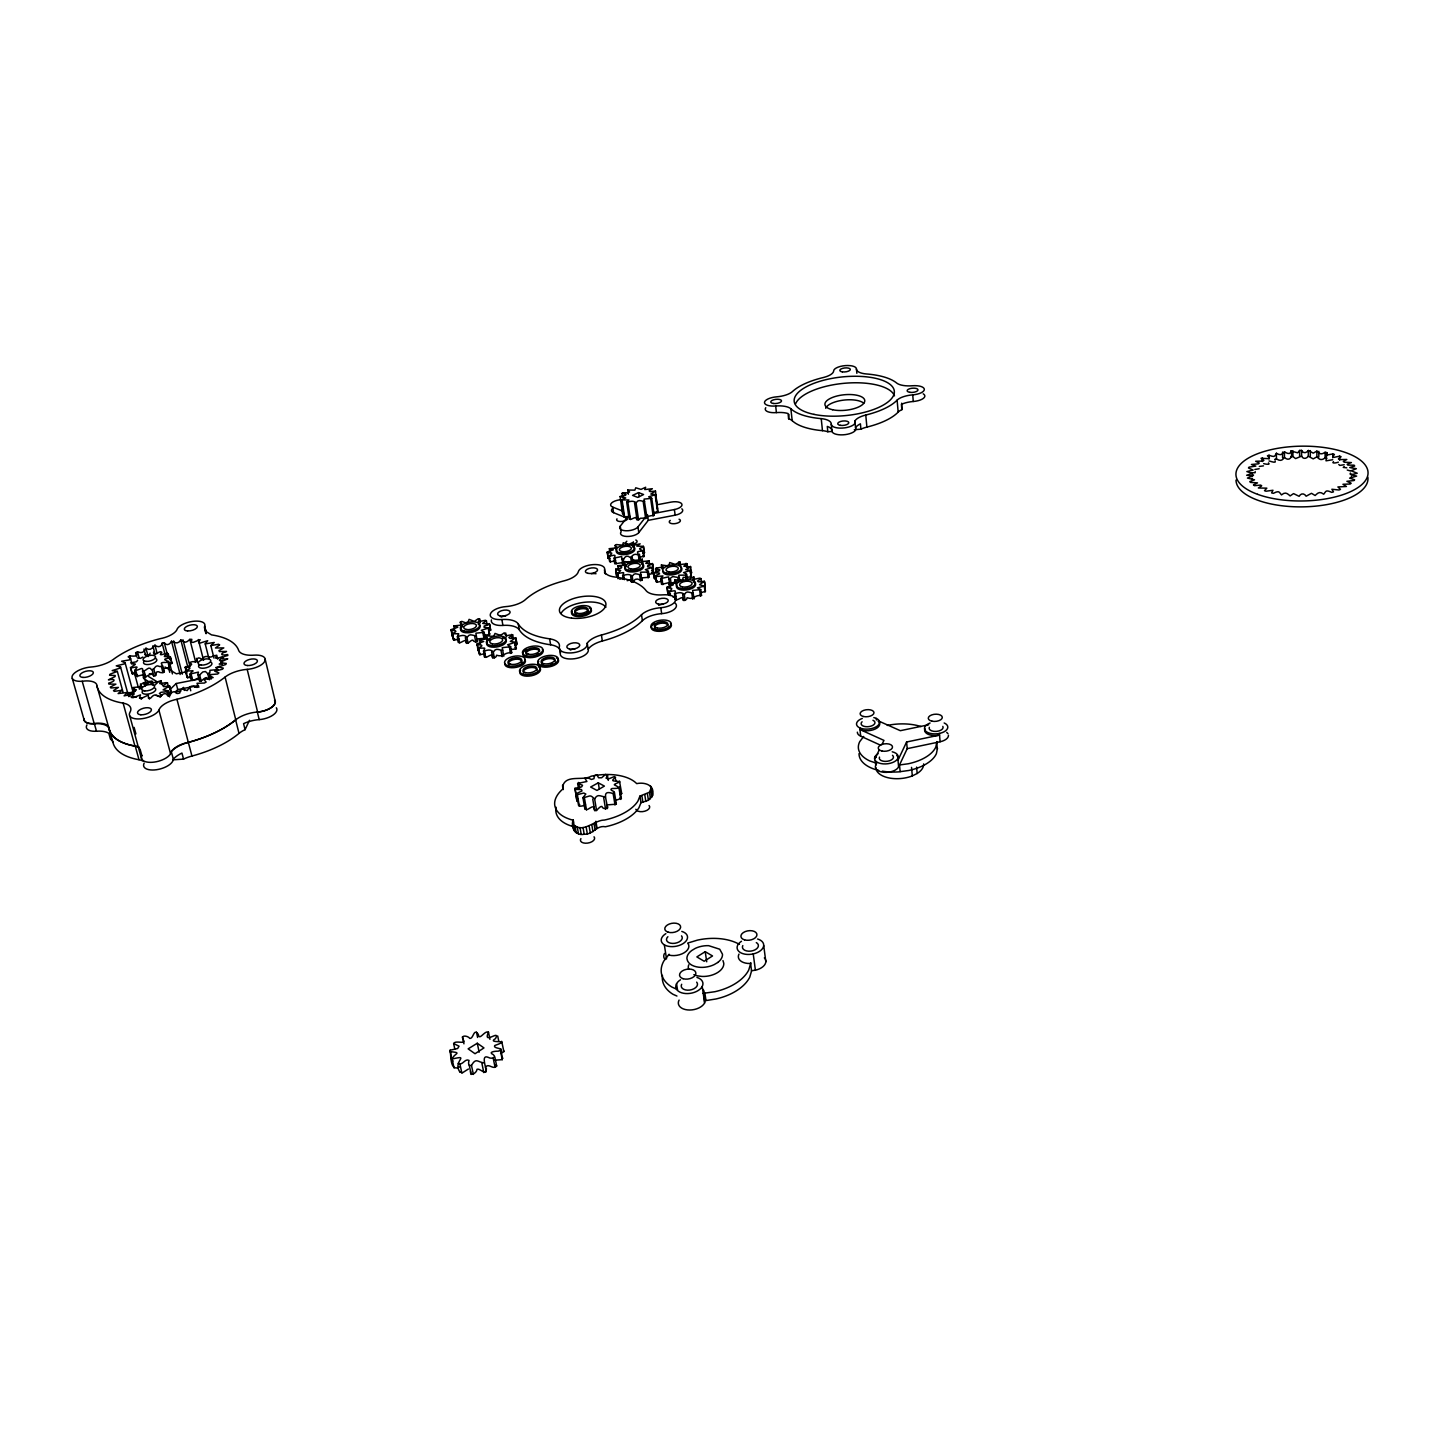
<?xml version="1.0" encoding="UTF-8"?>
<svg xmlns="http://www.w3.org/2000/svg" width="1440" height="1440" viewBox="0 0 1440 1440"><rect width="100%" height="100%" fill="white"/><g stroke="black" fill="none" stroke-linecap="round" stroke-linejoin="round"><path stroke-width="1.5" d="M186.732 673.452L185.148 667.386C199.98 662.85 183.15 663.714 193.05 661.554C198.252 663.948 195.57 654.426 201.6 659.286C206.982 653.202 208.404 659.43 213.39 655.902C221.346 653.58 208.962 661.662 222.318 656.676M1274.67 459.396L1276.434 458.964C1281.204 461.844 1282.446 459.828 1284.462 457.47C1289.268 462.006 1293.228 456.966 1290.96 450.972L1297.674 452.844L1299.618 450.45L1301.616 450.396C1303.11 453.69 1306.44 453.096 1308.348 450.486L1313.244 453.15L1316.916 451.098C1318.968 453.276 1320.858 455.4 1325.124 452.268L1326.942 452.61L1326.006 460.818L1332.72 459.738M1326.888 458.37L1325.07 458.01C1320.768 461.196 1319.058 458.928 1316.88 456.84L1313.208 458.892L1308.312 456.21C1306.422 458.838 1303.074 459.414 1301.598 456.12L1295.568 458.604L1292.922 456.516L1292.922 450.81M660.708 578.556L661.554 584.388L669.15 582.606L669.762 585.162L668.592 576.882L660.708 578.556L662.94 575.964L655.902 576.522L655.758 575.496L659.574 573.858L659.124 572.922L653.598 572.85L659.232 570.924L659.79 569.88L655.614 568.674L656.37 567.972L663.39 567.09L661.41 564.966L666.738 565.722L669.132 565.002L669.69 562.536L675.216 564.372L680.022 562.032L679.284 564.66L687.078 563.724L687.6 567.576M1299.6 456.174L1299.618 450.45M1301.598 456.12L1301.616 450.396M1308.312 456.21L1308.348 450.486M1310.31 456.318L1310.328 450.576M1316.88 456.84L1316.916 451.098M1318.806 457.056L1318.842 451.314M1325.07 458.01L1325.124 452.268M1332.738 457.812L1332.774 453.978L1326.222 455.13L1326.942 452.61M1339.614 460.026L1339.65 456.174L1334.07 457.326L1332.612 456.822L1334.43 454.446L1332.774 453.978M208.908 658.494L205.218 643.86L207.684 640.71L200.304 642.996L198.612 642.654L200.142 639.666L193.176 642.384L191.268 642.222L191.826 639.342L189.828 639.378C185.256 644.112 184.086 641.808 180.828 639.954C177.75 644.886 174.744 642.402 171.504 641.232C170.046 644.49 166.536 646.164 164.268 642.708L162.108 643.212C161.478 647.208 157.716 647.568 154.962 645.174C152.352 647.496 150.876 651.384 145.962 648.234C144.198 651.132 143.046 654.066 137.502 651.816L135.648 652.716L136.764 656.892M149.922 681.12C154.314 683.55 154.98 682.596 161.01 680.67C156.888 686.808 163.692 681.804 167.436 682.776L168.498 686.862M670.482 594.054L667.872 593.784L667.08 587.178L673.29 584.874L669.024 583.65L669.798 582.912L675.234 583.038L676.926 581.922L674.874 579.834L682.434 580.05L683.262 577.35L685.458 577.422L687.042 579.654M667.872 593.784L667.08 587.178M655.794 578.844L654.444 578.646L653.652 572.13M489.942 1039.338L488.484 1032.192C484.578 1030.032 479.214 1041.624 478.278 1034.28C473.544 1027.692 473.652 1038.834 469.8 1038.456C468.27 1035.774 460.35 1034.46 463.014 1039.482C467.478 1045.206 455.238 1039.716 453.636 1043.568L454.788 1048.95M832.23 431.406L827.82 431.748A17.46 6.984 -6.1 0 0 822.474 430.668A57.15 22.302 -5.8 0 1 792.18 420.642A17.154 6.768 -6.5 0 0 788.634 418.806L789.012 414.468M618.336 575.874L616.554 575.64L615.744 569.16L621.216 568.062L621.81 566.856L617.796 565.74L624.042 565.074L625.554 564.174L623.7 562.518L624.978 561.528L628.902 562.806L631.296 562.104L631.926 559.656L637.344 561.474L642.186 559.152L641.214 561.708L649.098 560.826L649.656 564.66M624.312 514.332L623.016 513.342M616.554 575.64L615.744 569.16M513.396 638.82L512.676 634.86C505.746 634.932 506.646 637.632 504.234 632.826C500.184 636.462 498.798 634.626 495.036 633.42C493.722 638.496 490.104 635.148 486.18 636.048C489.78 640.98 482.634 637.992 479.628 640.116L480.384 644.076M652.662 512.766L658.062 511.65L655.632 494.64L650.844 494.064L655.488 491.04L650.124 491.652L649.134 490.806L652.356 488.718L644.724 489.564L645.66 487.26L640.98 489.384L635.742 487.782L634.86 490.14L627.75 490.032L629.586 491.922L627.966 492.822L622.836 492.768L622.08 493.398L626.058 494.442L625.482 495.396L620.1 496.512L625.734 497.952L621.486 499.932L624.042 516.942L629.946 516.294M609.858 558.576L608.112 558.36L607.302 551.97L613.368 549.792L609.354 548.658L615.492 547.992L616.986 547.11L615.186 545.508L616.446 544.554L622.548 545.184L623.286 542.718L628.596 544.482L633.384 542.214L632.358 544.608L634.32 545.094L640.17 543.834L636.822 546.12L643.338 546.318L644.508 552.654L642.942 553.392M608.112 558.36L607.302 551.97M577.926 801.18L576.9 800.946L575.01 788.31L581.688 786.852L582.534 785.25L577.638 783.432L586.926 781.488L584.874 778.284L587.574 777.726L591.408 779.454L593.964 778.68L594.414 775.692L596.844 774.738L598.608 777.798L601.65 777.78L605.592 774.414L607.482 775.224L606.078 778.23L608.67 778.86L614.43 776.556L616.266 781.038M576.9 800.946L575.01 788.31M480.33 622.782L479.592 618.876L478.134 618.768L474.336 621.378L469.098 619.362L468.09 622.026L465.552 622.782L461.736 621.36L460.296 622.422L461.97 624.132L460.26 625.212L453.798 625.914L454.554 629.82M123.12 692.46L117.324 671.382L112.194 670.59L119.754 668.196L120.636 667.152L116.244 665.856L123.984 664.002L125.118 662.868L121.608 661.23L129.312 659.934L130.734 658.836L128.142 656.82L129.78 655.83C132.498 656.226 139.788 656.892 135.648 652.716M204.516 627.138L204.93 625.122A14.4 6.03 -13.4 0 0 192.726 621.378A14.4 6.03 -13.4 0 0 177.264 628.848A17.298 7.2 -13.6 0 1 160.29 638.658A73.08 31.428 -13.9 0 0 113.148 659.538A21.546 8.982 -14.4 0 1 90.954 667.026A15.012 6.318 -14.7 0 0 72.648 675.162A15.012 6.318 -14.7 0 0 82.206 681.264A18.216 7.74 -14.9 0 1 97.002 686.232A73.08 31.428 -13.9 0 0 123.12 703.116A22.626 9.882 -14.9 0 1 129.978 712.278A15.48 6.822 -14.6 0 0 140.238 718.884A15.48 6.822 -14.6 0 0 158.922 710.19A18.468 8.208 -14.2 0 1 176.94 699.282A73.08 31.428 -13.9 0 0 225.09 677.052A21.96 9.738 -13.4 0 1 247.194 669.366A14.85 6.498 -13.1 0 0 264.798 661.23A14.85 6.498 -13.1 0 0 254.16 655.164A21.096 9.144 -12.9 0 1 238.662 650.412A73.08 31.428 -13.9 0 0 211.554 634.896L206.208 631.62L204.516 627.138L206.154 633.672M686.232 579.114L689.094 579.222L693.756 576.846L692.874 579.492L699.876 578.16L700.92 578.592L697.554 581.04L698.562 581.868L704.376 581.274L699.57 584.676L704.304 586.17L697.428 587.826L700.74 589.608L701.532 595.494C693.036 594.936 695.088 600.246 687.096 597.726C687.33 599.94 682.866 601.974 682.686 598.95C682.866 595.008 677.214 601.578 675.18 599.49M675.162 599.688C672.804 591.336 679.842 589.392 669.42 591.696C671.616 588.726 674.406 587.898 667.044 587.916M453.636 1043.568L459.054 1046.196L457.65 1048.518L450.126 1050.21L451.836 1060.614L452.988 1060.956M459.378 1067.022C449.928 1072.044 451.134 1055.844 450.126 1050.21M594.162 807.03C591.39 805.194 585.576 813.078 585.396 807.984M623.106 579.402C621.756 571.914 627.696 571.824 617.832 573.516C619.65 570.096 624.222 570.402 615.672 569.88M584.928 809.352L582.948 797.688L585.828 794.034L583.758 793.044L577.35 794.646L577.278 793.188L581.976 790.938L581.508 789.57L574.902 789.336M655.632 494.64L648.684 496.818L651.744 498.348L654.174 515.394C646.398 515.7 647.046 518.454 640.314 518.256C639.162 521.064 635.13 519.462 636.534 517.626C634.734 516.618 628.434 521.892 629.946 517.932M478.908 650.844L477.072 643.932L483.732 641.484L479.628 640.116M643.662 546.948C636.912 549.036 639.864 548.964 643.032 550.89C636.516 551.88 636.966 550.908 638.37 554.76C632.538 553.14 633.402 556.11 629.964 557.424C625.932 553.356 621.306 560.07 624.312 564.516C621.72 560.412 616.068 565.56 615.564 562.428M629.226 519.264L626.688 502.236L628.902 499.968L621.486 499.932M478.044 650.682L477.072 643.932M614.808 563.85C612.198 555.858 619.668 553.86 609.318 556.182C611.568 553.392 614.304 552.636 607.23 552.654M937.494 748.242L936.378 753.696A39.348 20.592 -5.1 0 1 908.802 770.472L898.506 771.894A39.348 20.592 -5.1 0 1 882.306 771.156M936.936 741.618L935.82 747.036A39.402 20.52 -5.1 0 1 908.208 763.776L899.514 764.964L900.144 771.66M1290.96 450.972C1290.798 455.094 1286.676 453.384 1284.462 451.764C1282.464 453.96 1280.88 456.192 1276.416 453.258C1274.58 456.3 1275.246 457.56 1269.018 455.256L1267.416 455.778L1269.432 457.974L1268.01 458.622L1261.026 458.316L1263.888 460.35L1262.736 461.088L1255.662 461.25L1259.28 463.05L1258.416 463.86L1251.432 464.49L1255.824 466.11L1249.038 467.136L1248.462 467.964L1253.142 470.07L1246.86 471.582L1252.332 473.346L1246.644 475.254L1252.584 475.902L1247.454 478.062L1254.528 479.826L1249.758 481.608L1250.478 482.4L1257.498 482.868L1253.43 484.956L1254.456 485.676L1260.63 485.082L1261.71 485.766L1258.362 487.998L1266.822 488.16L1264.482 490.68L1266.03 491.22L1272.96 490.266L1271.61 492.894L1273.356 493.326C1279.386 490.266 1279.044 491.994 1281.474 494.91C1285.614 491.274 1287.684 493.884 1290.132 495.918L1293.552 493.596L1299.132 496.314C1300.86 493.092 1304.262 493.11 1306.134 496.206L1311.48 493.308L1315.116 495.504C1317.546 493.416 1319.346 490.734 1323.738 494.208C1326.114 491.238 1325.484 489.51 1331.766 492.354L1333.494 491.868L1331.892 489.258L1338.966 489.996L1340.496 489.384L1337.904 486.954L1346.436 486.486L1342.944 484.272L1350.216 484.02L1351.188 483.246L1346.886 481.302L1353.96 480.564L1354.626 479.754L1349.622 478.134L1356.642 476.1L1351.08 474.84L1357.218 473.238L1351.116 470.79L1356.354 468.702L1349.73 467.55L1354.716 465.948L1354.068 465.156L1347.786 465.12L1347.156 464.292L1351.404 462.564L1344.258 462.204L1343.304 461.43L1346.814 459.468L1339.632 459.594L1338.408 458.892L1341.108 456.732L1339.65 456.174M453.024 636.444L452.754 635.364M452.178 636.282L451.206 629.622L457.794 627.228L453.798 625.914M468.396 1069.02L462.42 1072.818L460.242 1071.99M460.152 1072.386C451.818 1061.046 471.078 1054.674 452.124 1059.012C454.158 1053.144 463.104 1052.874 449.892 1051.632M214.002 658.152L210.852 645.588L214.254 642.456L205.218 643.86M512.676 634.86L508.878 637.488L510.048 638.46L515.718 637.776L510.318 641.43L515.358 642.24L507.618 644.796L510.57 646.56L511.74 652.734C503.28 652.266 504.396 657.522 496.566 655.236C496.728 658.656 490.014 658.458 492.75 655.398C490.59 653.256 484.92 660.132 484.902 656.028M484.416 657.09C481.338 646.272 490.284 648.252 478.062 648.18C483.768 645.606 482.976 644.652 476.91 644.724M465.984 641.646C466.776 646.578 470.628 639.468 472.86 640.116C473.526 642.294 478.602 642.672 477.684 639.828M750.888 962.73L748.764 969.948A45.252 26.982 -9 0 1 714.888 991.71L702.99 993.384M470.538 1071.216C469.692 1077.336 476.982 1072.836 476.982 1069.308C479.988 1067.724 486.486 1077.012 486.396 1068.534M466.29 640.656C464.022 639.306 458.748 645.3 458.802 641.484M458.316 642.528C454.806 631.908 464.706 633.942 452.088 633.762C457.686 631.278 456.93 630.414 451.026 630.396M679.086 1000.08A13.644 8.298 -9.5 0 0 687.42 1009.908A13.644 8.298 -9.5 0 0 704.646 1002.906L704.034 991.26A13.662 8.28 -9.5 0 0 702.9 989.316M150.786 681.624C148.32 681.912 146.808 686.808 143.37 683.532C141.552 681.714 137.07 691.254 140.382 688.716M593.91 808.344C595.188 814.698 599.166 805.824 601.866 806.436C602.856 810.162 610.578 808.758 606.69 805.284M573.282 820.098C570.15 827.388 575.838 836.28 584.19 834.228C592.884 834.894 596.592 824.976 605.412 826.758A43.38 22.86 -10 0 0 638.964 807.714L640.98 802.71L648.414 800.298L652.554 795.546C655.254 784.62 644.166 781.992 636.696 783.63A43.452 22.788 -9.9 0 0 591.192 776.196C582.822 781.362 565.29 773.82 562.572 786.816L563.31 788.616A43.452 22.788 -9.9 0 0 571.896 819.864L573.282 820.098L573.858 823.428M572.616 823.374C581.814 834.948 594.144 819.954 604.314 820.08A43.452 22.788 -9.9 0 0 637.92 801.09L639.936 796.086L649.458 792.216L651.402 787.32M607.41 808.596C607.014 799.38 600.984 789.642 612.612 793.404C618.48 791.55 607.572 790.506 612.036 788.508C614.25 788.382 616.734 788.67 618.948 787.788C615.528 783.99 610.092 785.934 619.848 781.938C615.492 780.102 608.85 782.622 615.636 777.186M694.17 598.806L692.604 590.382L700.74 589.608M485.964 1071.918C486.99 1068.876 480.06 1053.738 488.448 1057.428C490.95 1059.246 497.16 1057.698 493.272 1054.638C487.422 1051.974 495.468 1051.02 498.276 1051.2C506.466 1047.708 492.444 1049.112 494.766 1045.494C514.26 1038.69 485.694 1044.324 495.486 1038.636C500.85 1028.808 482.382 1045.638 488.484 1032.192M680.004 581.544L678.744 575.208L685.674 575.1L686.448 574.038L683.586 572.616L690.696 570.348L685.674 569.646L690.786 566.982L683.802 566.19L687.078 563.724M142.002 686.592L133.776 687.474L133.002 688.716L136.35 689.796L135.27 691.038L128.538 693.27L133.992 693.288L133.83 694.764M176.256 693.468L176.076 691.434L180.774 691.29M172.602 759.852L183.546 759.114A23.13 10.782 -14.7 0 1 191.952 756.036A71.838 32.382 -14.4 0 0 239.004 733.374A21.6 10.026 -13.8 0 1 243.378 730.512L245.07 729.666L249.48 720.288M924.948 728.676A11.7 6.03 -4.5 0 0 928.188 734.31A11.7 6.03 -4.5 0 0 939.546 735.102L906.606 741.996L907.218 748.656L898.614 766.854A11.862 6.282 -5.3 0 1 884.16 772.308A11.862 6.282 -5.3 0 1 875.754 765.144L875.304 760.68M631.134 581.706L633.078 582.012L635.13 579.42L637.344 579.042L641.97 580.446L641.322 578.178M906.606 741.996L898.002 760.122A11.88 6.264 -5.3 0 0 896.742 755.46M641.97 580.446L640.494 572.202L647.352 572.094L648.144 571.05L645.354 569.646L652.482 567.396L647.55 566.784L647.748 565.596L652.68 564.066L645.768 563.274L649.098 560.826M875.754 765.144L876.654 763.272L869.742 760.932A39.402 20.52 -5.1 0 1 859.752 741.618L863.712 736.452M199.44 679.302C199.62 685.422 206.28 673.848 207.558 678.942M874.926 756.774L875.088 758.448L879.03 750.42M881.982 744.408L883.962 740.394L860.004 729.558A11.574 5.922 -5.6 0 0 875.196 729.036A11.574 5.922 -5.6 0 0 878.184 721.116M494.766 1060.2L502.272 1059.642L501.156 1049.202M200.016 678.186C197.73 676.872 191.502 683.028 192.24 679.05M616.356 800.136L621.36 798.372L619.488 786.744M647.136 518.346L644.058 499.104L651.744 498.348M191.502 680.166C185.058 669.348 202.32 670.86 185.436 670.986C191.034 668.574 191.934 667.26 185.148 667.386M701.334 592.632L705.474 591.282L704.7 585.414M685.872 577.35L691.11 576.9L690.696 570.348M144.756 674.424L136.278 676.368L137.502 674.838M136.278 676.368C130.14 668.538 144.378 665.244 131.238 667.908C130.662 665.91 140.526 663.282 131.508 663.966M503.784 656.244L502.254 647.64L510.66 646.74M649.206 574.47L653.328 573.174L652.482 567.396M477.36 641.682L475.884 633.186L484.164 632.322L481.302 630.324L488.88 627.912L484.074 627.3L484.182 626.04L489.564 624.294L482.652 623.376L486.396 620.748L485.442 620.28L478.386 621.702L479.646 619.074M638.568 557.064L643.86 556.614L643.446 550.188M117.324 671.382L110.034 674.208L109.566 675.27L115.182 675.504L115.092 676.566L108.45 679.824C116.334 678.33 115.542 681.39 108.648 683.136L108.882 684.09L115.902 684.162L110.286 687.114L110.88 687.978L118.404 687.42L113.472 690.624L114.408 691.362L122.202 690.192L118.116 693.576L127.368 692.478L124.11 695.862L133.416 693.99L131.31 697.428L133.11 697.68L140.508 694.89L139.5 698.238L141.498 698.31L148.356 695.07L148.482 698.238L150.642 698.13C154.98 692.748 156.654 695.412 160.254 697.158C162.036 694.08 165.942 691.524 167.814 695.88L170.064 695.412C171.144 691.488 174.906 690.372 177.606 693.576L179.838 692.946C179.37 690.3 183.24 687.06 184.518 690.444M626.148 562.158L628.902 561.636L631.602 563.364M510.48 649.494L515.916 649.026L515.358 642.24M483.552 635.238L489.438 634.626L488.88 627.912M189.936 674.064L198.468 672.102L197.766 674.586L199.638 674.964L202.788 671.958L205.452 671.526L207.738 673.686L209.844 672.66L209.952 670.284L218.25 669.564L215.694 667.638L219.636 666.342M627.426 517.086L620.262 526.158L621.126 531.828A9.522 4.068 -8.3 0 0 626.634 536.454A9.522 4.068 -8.3 0 0 638.802 532.602L648.288 520.326L675.162 515.178A9.378 3.96 -7.8 0 0 681.858 508.788M620.262 526.158A9.522 4.05 -8.3 0 0 625.788 530.766A9.522 4.05 -8.3 0 0 637.956 526.914L647.46 514.674L648.288 520.326M669.114 954.252L663.804 961.056A45.252 26.982 -9 0 0 671.868 987.048L677.448 989.532M144.954 674.64C142.542 681.264 151.704 670.356 153.522 675.9C158.58 676.386 153.81 670.986 158.796 671.796C160.164 673.29 165.924 672.966 163.602 670.572M134.658 670.32C138.438 671.094 143.928 665.172 142.542 671.292C146.484 671.202 148.662 665.316 151.524 669.69C155.682 669.456 154.548 663.948 159.858 666.594C166.464 665.622 155.736 662.112 166.248 662.436C171.666 660.546 158.742 659.862 168.444 658.242C173.88 655.092 158.04 658.548 167.31 654.426C168.984 650.88 156.258 658.224 161.784 652.392C159.948 649.314 153.792 658.116 153.45 652.176M150.12 653.148C149.598 655.92 146.736 655.956 144.72 654.408M672.714 583.992L673.326 582.462L676.026 582.174M156.15 695.484L160.452 696.402L161.748 695.124L159.39 693.504L160.956 692.298L167.166 691.65L167.94 690.768L163.098 689.868L169.614 685.944L163.728 686.664L162.864 685.692L167.436 682.776M163.638 668.646L170.28 667.26L168.696 661.23M144.828 686.214L145.872 685.008L144.288 684.756M141.138 699.3L141.912 698.238L139.86 698.022M1333.476 461.628C1330.794 464.04 1337.508 462.672 1338.354 462.15M175.338 691.992L177.768 689.598L198.54 685.512M169.794 689.76L176.184 683.514L198.936 679.068M154.656 685.35L157.878 682.236L148.518 676.494M585.504 804.744C583.902 806.04 576.99 807.318 579.69 804.492M222.642 657.72C219.438 659.286 217.476 661.77 222.624 660.258M661.806 581.148L656.748 582.336L657.27 580.878M615.564 560.7L610.2 561.888L610.11 560.916M485.19 653.526L479.808 654.786L480.222 653.4M458.208 1063.35C462.708 1066.05 464.76 1058.094 469.044 1060.398C468.612 1061.676 467.532 1066.824 471.474 1065.402C476.19 1057.176 477.63 1062.288 484.092 1062.864M459.144 639.036L453.834 640.278L454.626 638.712M197.928 686.502L197.01 687.51M183.6 687.384L182.052 688.662L187.146 690.606C189.378 687.798 190.584 684.144 196.146 687.06L198.108 686.178L196.992 683.28L204.372 683.046L206.136 682.056L203.94 679.518L213.138 677.592L209.844 675.684L211.086 674.55L217.692 674.01L218.916 672.912L214.776 671.238L222.444 669.24L223.344 668.142L218.394 666.972L225.756 664.488L226.296 663.408L220.716 662.868L221.022 661.86L227.754 658.836C219.996 659.898 221.022 656.874 227.826 655.488L227.664 654.534C220.716 656.082 219.168 653.616 226.548 651.456L219.42 651.546L218.934 650.628L223.812 647.892L215.478 647.982L219.672 644.868L218.538 644.256L210.852 645.588M485.496 1067.346C488.376 1062.414 493.182 1070.388 496.674 1066.032L494.82 1057.014M582.948 797.688C591.102 796.284 589.338 794.016 594.63 798.948C597.78 793.134 600.57 796.68 605.484 796.914M191.61 677.052L187.488 677.736L187.794 676.548M501.696 1041.3L503.856 1051.596L500.562 1053.45M136.08 673.434L132.426 673.974L133.218 672.552M606.924 804.924L616.356 804.168L614.448 792.504M674.316 593.802C679.824 592.254 681.012 592.164 684.576 594.342C686.826 589.878 689.58 593.208 693.36 592.92M668.934 579.33L672.696 576.576L679.464 577.656M622.53 575.532C627.93 574.164 628.938 574.038 632.484 576.036C634.806 571.788 637.416 574.902 641.106 574.65M483.3 651.114C489.546 649.71 489.618 649.314 493.56 651.762C496.26 647.244 498.726 650.322 502.686 650.268M619.452 780.984L621.702 793.548L619.794 794.61M705.222 951.678L696.852 956.916L704.178 961.236L712.548 955.962L705.222 951.678L706.716 961.794M457.182 636.606C462.924 635.094 464.058 634.752 467.244 637.218C469.944 632.844 472.356 635.796 476.244 635.76M477.288 1043.244L468.126 1048.86L475.038 1053.72L483.966 1047.924L477.288 1043.244L479.16 1052.226M626.688 502.236C631.872 501.03 632.826 500.724 636.336 502.632C638.586 498.726 641.16 501.588 644.67 501.3M641.502 577.908L649.278 577.242L648.432 571.446M632.628 560.52L640.278 559.854L639.432 554.13M477.234 638.91L485.28 638.226L484.164 632.322M704.736 581.958L704.772 588.222M690.426 566.334L691.596 572.778L690.426 573.372M515.97 638.514L517.05 644.472L514.926 645.462M652.68 564.066L653.508 569.826L651.582 570.726M598.266 782.82L590.634 787.032L596.988 790.434L604.404 786.096L598.266 782.82L599.274 788.868M489.564 624.294L490.662 630.18L488.952 630.99M1338.768 464.436L1339.74 465.426L1344.222 464.724M150.624 681.93L143.352 682.758M655.488 491.04L657.504 508.95M679.554 581.022L683.298 580.734M627.156 580.68L631.17 579.6L630.81 581.112M169.614 685.944L171.288 692.856L167.85 694.242M901.71 403.182L901.854 409.662L900.738 410.22A17.28 6.804 -5.1 0 0 898.164 412.092A57.15 22.302 -5.8 0 1 866.898 427.086A18.306 7.344 -5.5 0 0 860.922 429.192L854.298 429.696M170.334 656.622L171.954 663.408L169.218 664.542M875.808 767.61L876.726 770.832A23.994 12.69 -5.1 0 0 912.312 775.908L917.172 773.478A23.994 12.69 -5.1 0 0 923.634 763.902M638.586 492.606L632.574 495.396L637.74 497.412L643.572 494.532L638.586 492.606L639.162 496.62M1344.222 466.812L1343.25 467.406L1346.76 467.82M1252.17 479.286L1252.062 478.224M577.008 799.902L578.106 799.47M133.308 696.996L136.548 697.05M667.908 593.046L669.312 592.542M130.626 662.904L136.476 661.752L137.664 660.258M1347.246 470.034L1350.324 470.916M613.926 558.126L621.666 556.524L622.764 564.588M222.498 662.238L219.204 664.11L222.336 664.254M673.128 597.204L675.936 596.358M948.474 735.3A11.682 6.048 -4.5 0 1 940.104 741.762L907.218 748.656M928.656 724.77L900.342 730.692L878.364 720.9M187.362 671.67L176.346 673.812L165.06 667.008M1350.414 473.058L1350.072 474.066L1351.782 474.192M658.26 504.54L671.004 502.11A9.396 3.942 -7.8 0 1 681.858 504.09A9.396 3.942 -7.8 0 1 674.388 509.544L653.4 513.558M1351.422 476.424L1351.404 477.504M765.54 959.688A13.356 7.992 -8.1 0 1 755.406 970.2L751.644 970.686L749.754 977.184A45.162 27.054 -9.1 0 1 715.95 998.982L705.33 1000.674M619.74 579.204L624.312 578.124M1290.96 456.696L1292.922 456.516M148.626 697.644L149.508 699.12M621.9 558.864L623.448 558.774M169.2 692.028L171.234 692.064M1251.612 472.734L1255.122 472.716L1255.194 471.636M137.484 657.972L140.454 658.386L142.812 657.036M1252.206 475.992L1253.538 475.128L1252.152 474.732M642.708 551.988L644.508 552.654M170.406 662.598L171.9 662.652M690.246 572.094L691.596 572.778M1254.87 469.476L1259.172 468.738M620.154 792.522L621.702 793.548M1259.316 466.452L1263.474 465.858M1263.672 463.59C1264.644 464.04 1271.178 465.192 1268.46 462.888M574.434 826.758L573.048 826.524A43.38 22.86 -10 0 1 556.146 807.246M651.456 572.652L653.328 573.174M668.556 954.954L671.346 955.512A13.248 7.776 -9.5 0 0 684.306 952.668A13.248 7.776 -9.5 0 0 688.662 944.766L687.672 943.092L697.464 940.122A45.252 26.982 -9 0 1 739.44 944.37M1269.036 460.98C1270.278 461.088 1276.668 463.806 1275.138 460.836M642.798 555.462L644.274 555.894M514.926 647.694L516.438 648.198M690.354 575.802L691.506 576.162M488.88 633.42L489.978 633.816M638.658 558.594L639.99 559.458M620.01 797.832L621.36 798.372M169.308 666.828L170.28 667.26M620.784 499.734A9.324 3.87 -8.3 0 0 611.73 502.866A9.324 3.87 -8.3 0 0 612.684 507.078L622.512 511.002M612.684 507.078L613.548 512.676L626.94 518.058M676.944 996.048L673.002 994.302A45.162 27.054 -9.1 0 1 662.454 975.402M857.358 732.15A11.556 5.94 -5.5 0 0 860.67 736.164L880.632 745.236M510.408 651.348L511.74 652.734M502.038 1057.68L502.992 1058.22M653.13 514.422L654.174 515.394M143.64 675.612A10.764 4.626 -14.1 0 0 144.522 679.05L153.054 684.324M700.56 594.522L701.532 595.494M484.506 637.2L485.28 638.226M615.546 802.998L616.356 804.168M946.746 732.384L947.988 733.752M120.564 667.062L128.682 696.6M764.352 957.834L764.946 958.77M651.51 792.468L652.428 793.926M496.098 1064.772L496.674 1066.032M490.662 630.18L489.33 623.574M722.97 960.588L723.78 963.27A17.892 10.674 -9 0 1 702.036 976.446L697.662 975.888A17.892 10.674 -9 0 1 693.882 974.628M72.324 678.564L84.348 720.72M82.206 681.264L94.194 723.528A18.036 7.938 -15.3 0 1 108.9 728.676A72.36 32.256 -14.3 0 0 134.946 746.082A22.392 10.134 -15.3 0 1 139.086 747.414M84.204 719.28A14.85 6.48 -15 0 0 94.374 723.762L96.498 731.214A21.888 9.702 -15.4 0 1 108.792 733.266L110.466 739.224A21.852 9.738 -15.4 0 1 112.95 742.32A71.838 32.382 -14.4 0 0 138.996 759.744A22.248 10.188 -15.4 0 1 143.1 761.112M97.002 686.232L112.95 742.32M688.734 969.3L688.284 967.68A17.892 10.674 -9 0 1 688.752 964.836M123.12 703.116L134.946 746.082M134.118 727.398L135.9 733.878M140.04 749.016L141.822 755.496M129.78 715.95L141.66 759.258M94.374 723.762A21.924 9.666 -15.3 0 1 109.188 728.856A72.072 32.13 -14.3 0 0 135.252 746.118L138.996 759.744M133.776 687.474L134.874 691.542M132.642 688.302L133.74 692.388M125.154 662.976L133.146 692.352M128.934 692.406L130.05 696.492M140.436 683.928L141.534 687.996M135.81 670.662L137.448 676.71M129.78 655.83L131.472 662.112M134.874 674.658L138.276 687.204M130.788 667.944L132.426 673.974M130.356 667.296L131.994 673.326M144.18 671.22L145.8 677.268M137.502 651.816L139.176 658.08M144.774 678.96L145.908 683.136M142.542 671.292L144.522 679.05M152.226 669.942L153.828 675.99M145.962 648.234L148.176 656.568M143.964 649.026L145.62 655.272M239.004 733.374L235.62 719.82A72.072 32.13 -14.3 0 1 188.37 742.374A23.22 10.71 -14.6 0 0 171.288 751.518L173.322 759.132A15.282 7.02 -15 0 1 156.276 769.752A15.282 7.02 -15 0 1 144.162 763.128M151.866 680.85L152.946 684.918M158.922 710.19L170.496 753.48A18.288 8.424 -14.6 0 1 188.244 742.374A72.36 32.256 -14.3 0 0 235.764 719.784A21.744 9.99 -13.7 0 1 257.598 712.008A14.688 6.678 -13.4 0 0 271.422 707.49A14.688 6.678 -13.4 0 0 274.77 700.2M152.856 645.822L155.052 654.156M161.01 680.67L162.09 684.738M153.918 669.492L155.538 675.54M169.668 686.736L171.288 692.856M162.774 665.874L164.376 671.922M161.388 666.612L162.99 672.66M167.94 690.768L169.56 696.906M154.962 645.174L157.158 653.508M167.166 691.65L168.246 695.754M183.546 759.114L181.944 753.048A23.166 10.746 -14.6 0 0 173.322 759.132M503.514 1050.282L503.856 1051.596M170.388 657.378L171.954 663.408M176.184 683.514L177.768 689.598M168.192 653.616L169.776 659.628M167.364 653.13L168.408 657.126M164.268 642.708L168.084 657.27M169.722 663.516L172.44 673.92M167.94 662.076L169.524 668.106M191.952 756.036L176.94 699.282M162.108 643.212L164.844 653.616M168.66 668.196L169.758 672.354M173.664 640.872L182.304 674.172M171.504 641.232L180.162 674.532M191.142 674.406L192.708 680.49M180.828 639.954L187.794 667.008M185.508 666.558L186.552 670.59M185.922 671.652L187.488 677.736M185.436 670.986L187.02 677.07M189.702 686.736L190.746 690.768M189.828 639.378L195.678 662.274M198 675.036L199.548 681.138M182.934 639.756L190.026 666.63M196.506 658.35L197.532 662.382M199.638 674.964L201.204 681.066M209.448 673.218L210.978 679.32M207.738 673.686L209.286 679.788M198.306 639.522L203.58 660.366M216.72 655.164L217.728 659.178M204.642 626.13L206.28 632.664M204.552 628.11L205.83 633.402M225.09 677.052L235.764 719.784M245.07 729.666L243.576 723.654A21.636 9.99 -13.7 0 1 259.2 719.622A14.67 6.696 -13.5 0 0 272.988 715.086A14.67 6.696 -13.5 0 0 276.336 707.778M247.194 669.366L257.598 712.008M259.2 719.622L257.364 712.098A14.688 6.678 -13.4 0 0 271.188 707.58A14.688 6.678 -13.4 0 0 274.536 700.29M265.212 659.394L275.364 701.856M452.124 1059.012L454.068 1068.012M459.918 1063.998L461.844 1073.016M462.438 1036.692L463.95 1043.838M471.474 1065.402L473.382 1074.438M469.278 1065.438L471.204 1074.474M481.95 1063.584L483.822 1072.62M476.478 1032.102L477.594 1037.466M493.2 1058.22L495.054 1067.256M497.7 1035.954L498.798 1041.336M500.454 1050.642L502.272 1059.642M451.206 629.622L453.222 639.666M458.424 636.912L459.576 642.834M452.682 634.374L453.834 640.278M466.938 637.416L468.072 643.338M465.336 637.488L466.47 643.41M460.314 621.936L461.07 625.842M474.66 636.192L475.776 642.114M484.578 651.438L485.694 657.414M478.692 648.81L479.808 654.786M478.062 648.18L479.178 654.138M488.34 628.722L489.438 634.626M486.396 620.748L487.134 624.654M491.616 652.032L492.732 658.008M486.18 636.048L486.918 640.008M482.976 633.024L484.074 638.928M493.254 651.96L494.352 657.936M501.066 650.7L502.164 656.694M511.686 634.392L512.406 638.352M509.454 647.46L510.552 653.436M505.71 632.952L506.43 636.894M501.858 619.542A20.304 9.198 -10.3 0 1 518.22 623.88A67.212 30.384 -9.2 0 0 549.612 638.82A20.664 9.594 -9.9 0 1 559.332 647.01A14.22 6.624 -9.5 0 0 573.48 652.698A14.22 6.624 -9.5 0 0 587.196 643.23A21.6 10.098 -9 0 1 601.398 635.022A67.212 30.384 -9.2 0 0 641.502 614.736A20.286 9.36 -8.3 0 1 660.798 607.716A13.788 6.282 -8.2 0 0 675.558 600.264A13.788 6.282 -8.2 0 0 663.066 594.846A19.764 8.892 -8.1 0 1 646.128 590.706A67.212 30.384 -9.2 0 0 614.232 576.918A19.404 8.55 -8.5 0 1 604.62 569.664A13.356 5.868 -8.9 0 0 592.938 564.624A13.356 5.868 -8.9 0 0 578.34 571.662A19.404 8.496 -9.3 0 1 564.84 580.644A67.212 30.384 -9.2 0 0 525.222 599.778A19.764 8.748 -10 0 1 505.8 606.618A13.788 6.174 -10.1 0 0 490.374 614.088A13.788 6.174 -10.1 0 0 501.858 619.542L502.938 625.41A20.268 9.234 -10.3 0 1 519.282 629.784A67.122 30.51 -9.2 0 0 550.638 644.796A20.646 9.63 -9.9 0 1 560.358 653.022A14.202 6.642 -9.5 0 0 574.488 658.728A14.202 6.642 -9.5 0 0 588.186 649.242A21.582 10.134 -9 0 1 602.352 641.016A67.122 30.51 -9.2 0 0 642.402 620.676A20.268 9.396 -8.3 0 1 661.644 613.656A13.77 6.3 -8.2 0 0 674.028 609.534A13.77 6.3 -8.2 0 0 675.108 603.072M515.718 637.776L516.78 643.734M514.836 643.05L515.916 649.026M518.22 623.88L519.282 629.784M573.462 824.886L574.614 831.564M572.58 821.682L573.786 830.052M562.536 785.214L563.31 789.57M580.014 827.514L581.166 834.21M577.296 827.046L578.448 833.724M575.064 826.146L576.216 832.824M578.61 782.442L579.6 788.238M586.17 827.1L587.304 833.796M577.638 783.432L578.628 789.228M577.35 794.646L579.348 806.292M583.038 827.532L584.19 834.228M576.558 793.818L578.556 805.446M549.612 638.82L550.638 644.796M594 823.518L595.116 830.214M591.84 825.03L592.974 831.708M559.674 649.008L560.358 653.022M584.478 798.138L586.458 809.802M589.158 826.254L590.31 832.932M594.63 798.948L596.592 810.63M592.74 799.02L594.702 810.702M595.89 821.25L597.006 827.928M595.494 821.844L596.61 828.522M603.648 797.472L605.574 809.154M607.338 774.594L608.274 780.372M613.116 793.404L615.024 805.068M587.196 643.23L588.186 649.242M618.948 787.788L620.838 799.434M601.398 635.022L602.352 641.016M604.62 569.664L605.232 573.498M639.936 796.086L640.98 802.71M609.318 556.182L610.2 561.888M608.652 555.642L609.552 561.348M644.796 794.844L645.84 801.468M641.88 795.69L642.906 802.314M664.344 944.838L666.54 958.932M615.15 545.256L615.726 548.856M617.796 565.74L618.372 569.592M651.546 788.94L652.554 795.546M650.502 785.862L651.168 790.272M617.832 573.516L618.426 577.368M615.168 558.396L616.05 564.12M617.148 572.958L618.03 578.736M650.88 790.614L651.888 797.22M649.458 792.216L650.484 798.84M609.354 548.658L609.93 552.438M647.388 793.674L648.414 800.298M676.566 983.718L677.502 989.856M623.664 562.068L624.24 565.884M623.79 575.82L624.384 579.672M632.214 557.244L632.79 561.06M622.08 493.398L622.71 497.628M622.134 500.436L624.69 517.446M630.738 557.64L631.314 561.456M632.214 576.216L633.078 582.012M620.1 496.512L622.602 514.134M630.648 576.306L631.512 582.102M638.37 554.76L639.216 560.484M702.198 986.49L704.646 1002.906M627.75 490.032L628.38 494.244M639.612 575.046L640.476 580.86M627.912 502.488L630.45 519.516M633.384 542.214L633.942 545.994M641.502 614.736L642.402 620.676M647.352 572.094L648.198 577.89M643.338 546.318L644.166 552.024M636.066 502.794L638.568 519.84M643.032 550.89L643.86 556.614M634.536 502.866L637.056 519.93M637.956 526.914L638.802 532.602M642.186 559.152L642.744 562.986M704.88 993.132L705.942 1000.404M656.37 567.972L656.928 571.824M655.614 568.674L656.172 572.544M660.798 607.716L661.644 613.656M655.902 576.522L656.748 582.336M655.2 575.946L656.046 581.76M652.338 563.4L652.896 567.252M643.212 501.678L645.696 518.742M653.598 572.85L654.444 578.646M652.068 568.116L652.896 573.912M661.41 564.966L661.968 568.818M650.7 498.942L653.148 515.988M662.004 578.826L662.832 584.658M670.518 579.258L671.076 583.146M669.798 582.912L670.356 586.818M669.024 583.65L669.582 587.538M669.42 591.696L669.978 595.62M655.236 495.306L657.666 512.316M668.7 591.12L669.258 595.026M682.686 594.612L683.514 600.498M677.97 578.07L678.51 581.958M674.874 579.834L675.432 583.722M675.63 594.09L676.476 599.976M686.754 574.452L687.564 580.266M685.674 575.1L686.214 578.97M674.388 509.544L675.162 515.178M680.022 562.032L680.562 565.884M684.288 594.522L685.116 600.426M678.564 561.942L679.104 565.776M693.756 576.846L694.278 580.752M690.3 571.086L691.11 576.9M691.848 593.334L692.658 599.22M686.052 563.292L686.574 567.144M700.92 578.592L701.46 582.498M751.536 971.064L750.654 963.468L747.54 963.414A13.374 7.956 -8.1 0 1 738.99 954.072M699.642 590.274L700.452 596.178M704.376 581.274L705.15 587.142M704.304 586.17L705.078 592.056M753.228 953.928L755.406 970.2M763.704 945.522L765.846 961.758M775.674 405.99A17.208 6.696 -6.5 0 1 790.866 408.744A57.294 22.104 -5.8 0 0 821.232 418.626A17.496 6.93 -6.1 0 1 831.276 424.152A12.06 4.77 -5.8 0 0 844.686 427.86A12.06 4.77 -5.8 0 0 854.892 421.02A18.36 7.272 -5.5 0 1 865.764 415.044A57.294 22.104 -5.8 0 0 897.12 400.122A17.316 6.75 -5.1 0 1 912.726 394.866A11.79 4.536 -5.1 0 0 924.318 389.358A11.79 4.536 -5.1 0 0 912.42 385.758A16.938 6.462 -5.1 0 1 896.814 383.148A57.294 22.104 -5.8 0 0 866.268 373.95A16.65 6.264 -5.5 0 1 856.44 368.982A11.448 4.302 -5.8 0 0 845.208 365.616A11.448 4.302 -5.8 0 0 833.67 370.872A16.596 6.228 -6.1 0 1 823.482 377.478A57.294 22.104 -5.8 0 0 792.324 391.68A16.83 6.408 -6.5 0 1 776.574 396.846A11.7 4.5 -6.5 0 0 764.496 402.372A11.7 4.5 -6.5 0 0 775.674 405.99L776.412 412.596A17.172 6.732 -6.5 0 1 788.058 413.532L788.634 418.806M790.866 408.744L792.18 420.642M821.232 418.626L822.474 430.668M831.276 424.152L831.942 430.884A12.042 4.806 -5.8 0 0 845.352 434.61A12.042 4.806 -5.8 0 0 855.54 427.752A18.324 7.308 -5.5 0 1 860.418 423.828L860.922 429.192M859.842 727.92L860.67 736.164M827.82 431.748L827.28 426.402A17.478 6.966 -6.1 0 1 831.942 430.884M876.204 718.362L876.366 720.018M854.892 421.02L855.54 427.752M856.44 368.982L856.854 373.302M865.764 415.044L866.898 427.086M897.84 758.448L898.614 766.854M916.614 767.088L917.172 773.478M911.538 767.376L912.312 775.908M897.12 400.122L898.164 412.092M936.756 742.464L937.314 749.106M901.854 409.662L901.404 404.352A17.298 6.786 -5.1 0 1 913.284 401.49A11.772 4.572 -5.1 0 0 923.382 398.376A11.772 4.572 -5.1 0 0 923.184 393.804M912.726 394.866L913.284 401.49M939.402 733.428L940.104 741.762M1262.412 457.704L1262.43 461.52M1269.018 455.256L1269.036 459.072M1276.416 453.258L1276.434 458.964M1284.462 451.764L1284.462 457.47M1282.572 452.052L1282.572 457.776M887.292 725.436A39.402 20.52 -5.1 0 1 921.006 726.552M878.616 770.4A39.348 20.592 -5.1 0 1 859.032 753.624M875.088 758.448A11.88 6.264 -5.3 0 1 876.276 756.864M944.172 722.97A11.7 6.03 -4.5 0 1 943.848 731.916A11.7 6.03 -4.5 0 1 926.73 731.934A11.7 6.03 -4.5 0 1 930.096 723.006M873.828 717.588A11.574 5.922 -5.6 0 1 876.852 726.354A11.574 5.922 -5.6 0 1 859.176 727.596A11.574 5.922 -5.6 0 1 862.344 718.398M892.224 751.788A11.898 6.246 -5.3 0 1 896.094 760.554A11.898 6.246 -5.3 0 1 878.76 762.948A11.898 6.246 -5.3 0 1 877.986 753.768M892.494 755.298A7.128 3.744 -5.3 0 1 887.31 761.274A7.128 3.744 -5.3 0 1 879.498 757.098M942.84 726.39A7.02 3.618 -4.5 0 1 936.288 731.412A7.02 3.618 -4.5 0 1 929.322 727.326M872.946 720.27A6.948 3.546 -5.6 0 1 873.324 725.058A6.948 3.546 -5.6 0 1 864.054 726.336A6.948 3.546 -5.6 0 1 862.074 721.764M649.062 805.5A7.056 3.744 -9.3 0 1 644.796 811.206A7.056 3.744 -9.3 0 1 635.832 809.28M594.036 836.784A7.2 3.87 -10.4 0 1 587.664 843.102A7.2 3.87 -10.4 0 1 580.914 838.602M664.992 959.418A13.23 7.794 -9.6 0 1 664.506 953.442M757.584 939.006A13.41 7.938 -8.1 0 1 760.932 950.31A13.41 7.938 -8.1 0 1 741.33 953.064A13.41 7.938 -8.1 0 1 741.492 941.274M756.306 942.588A8.046 4.752 -8.1 0 1 756.72 948.726A8.046 4.752 -8.1 0 1 746.658 950.94A8.046 4.752 -8.1 0 1 742.806 945.576M681.804 931.41A13.284 7.758 -9.5 0 1 684.54 942.552A13.284 7.758 -9.5 0 1 665.136 945.27A13.284 7.758 -9.5 0 1 665.874 933.642M696.96 977.436A13.698 8.244 -9.5 0 1 699.894 989.28A13.698 8.244 -9.5 0 1 679.878 992.106A13.698 8.244 -9.5 0 1 680.526 979.758M681.498 935.856A7.974 4.644 -9.5 0 1 678.978 941.976A7.974 4.644 -9.5 0 1 668.844 942.606A7.974 4.644 -9.5 0 1 667.89 936.702M696.672 982.152A8.226 4.95 -9.5 0 1 689.832 990.054A8.226 4.95 -9.5 0 1 681.678 984.276M211.032 662.292A6.858 2.97 -13.6 0 1 209.574 666.432A6.858 2.97 -13.6 0 1 200.952 668.106A6.858 2.97 -13.6 0 1 199.458 664.542M154.926 688.05A7.002 3.042 -14.3 0 1 153.252 692.334A7.002 3.042 -14.3 0 1 144.468 694.062A7.002 3.042 -14.3 0 1 143.118 690.354M154.962 658.26A6.84 2.898 -14 0 1 155.196 662.238A6.84 2.898 -14 0 1 146.232 664.488A6.84 2.898 -14 0 1 144.468 660.906M151.992 673.452A10.44 4.464 -14.1 0 1 149.346 673.812M194.508 687.078A48.618 21.672 -14.3 0 1 199.062 686.988M171.288 751.518A15.318 7.002 -14.9 0 1 154.188 762.102A15.318 7.002 -14.9 0 1 142.074 755.496M96.498 731.214A14.832 6.516 -15.1 0 1 86.976 724.86M135.252 746.118A22.32 10.098 -15.3 0 1 139.356 747.468M776.412 412.596A11.682 4.536 -6.5 0 1 765.774 407.7M795.528 403.902A50.256 19.512 -5.8 0 1 845.532 383.184A50.256 19.512 -5.8 0 1 894.474 395.874M825.678 408.276A19.998 7.794 -5.8 0 1 843.012 400.194A19.998 7.794 -5.8 0 1 863.784 403.218M627.354 519.264A5.58 2.358 -8.4 0 1 620.226 521.514A5.58 2.358 -8.4 0 1 617.004 518.832M613.548 512.676A9.324 3.888 -8.3 0 1 613.224 507.924M679.068 519.21A5.616 2.394 -7.8 0 1 678.816 522.486A5.616 2.394 -7.8 0 1 671.292 523.512A5.616 2.394 -7.8 0 1 670.248 520.398M635.778 540.018A5.706 2.448 -8.3 0 1 636.714 542.358A5.706 2.448 -8.3 0 1 632.358 544.446M629.442 544.662A5.706 2.448 -8.3 0 1 626.832 541.224M524.682 659.376A10.44 4.878 -10.3 0 1 516.366 667.314A10.44 4.878 -10.3 0 1 504.918 663.3M508.734 664.686A6.966 3.258 -10.3 0 1 515.196 659.268A6.966 3.258 -10.3 0 1 521.46 662.958M542.376 649.404A10.368 4.824 -10 0 1 537.642 656.262A10.368 4.824 -10 0 1 524.25 656.37A10.368 4.824 -10 0 1 526.716 649.548M538.326 653.814A6.912 3.222 -10 0 1 537.066 654.588M526.59 654.66A6.912 3.222 -10 0 1 531.162 649.656A6.912 3.222 -10 0 1 539.694 651.222M538.416 666.774A10.53 4.968 -10.1 0 1 537.804 673.308A10.53 4.968 -10.1 0 1 524.538 675.954A10.53 4.968 -10.1 0 1 520.578 670.32M523.746 673.092A7.02 3.312 -10.1 0 1 523.278 672.318M523.296 671.436A7.02 3.312 -10.1 0 1 531.09 667.512A7.02 3.312 -10.1 0 1 537.03 670.446M670.464 623.322A10.224 4.752 -8.3 0 1 666.414 629.964A10.224 4.752 -8.3 0 1 652.986 630.108A10.224 4.752 -8.3 0 1 654.768 623.484M655.164 628.452A6.822 3.168 -8.3 0 1 660.096 623.394A6.822 3.168 -8.3 0 1 668.034 625.896M591.372 609.858A10.044 4.554 -9.2 0 1 580.392 616.536A10.044 4.554 -9.2 0 1 572.292 611.28M589.302 607.95A10.044 4.554 -9.2 0 1 590.652 608.796M574.956 613.08A6.696 3.042 -9.2 0 1 583.146 608.616A6.696 3.042 -9.2 0 1 586.854 612.954M585.666 613.674A6.696 3.042 -9.2 0 1 584.172 614.286M576.324 614.376A6.696 3.042 -9.2 0 1 575.442 613.8M556.434 657.882A10.458 4.914 -9.8 0 1 555.93 664.344A10.458 4.914 -9.8 0 1 542.736 666.972A10.458 4.914 -9.8 0 1 538.722 661.41M552.492 664.074A6.966 3.276 -9.8 0 1 550.944 664.722M542.808 664.776A6.966 3.276 -9.8 0 1 541.908 664.146M541.44 663.372A6.966 3.276 -9.8 0 1 548.244 658.71A6.966 3.276 -9.8 0 1 555.102 661.518M478.224 624.24A9.882 4.446 -10.6 0 1 476.748 630.504A9.882 4.446 -10.6 0 1 463.554 632.304A9.882 4.446 -10.6 0 1 462.798 626.31M680.886 567.774A9.522 4.23 -7.9 0 1 674.064 574.578A9.522 4.23 -7.9 0 1 662.94 571.266M632.7 546.984A9.324 4.05 -8.4 0 1 632.61 552.258A9.324 4.05 -8.4 0 1 620.856 554.508A9.324 4.05 -8.4 0 1 616.932 550.026M641.538 564.066A9.468 4.176 -8.4 0 1 640.908 569.844A9.468 4.176 -8.4 0 1 628.218 571.554A9.468 4.176 -8.4 0 1 626.67 566.064M693.306 581.958A9.666 4.356 -7.8 0 1 693.504 587.574A9.666 4.356 -7.8 0 1 681.372 589.95A9.666 4.356 -7.8 0 1 677.016 585.144M94.194 723.528A14.85 6.48 -15 0 1 84.024 719.046M591.48 573.822A6.174 2.736 -8.9 0 1 596.016 573.75M570.276 650.07A6.588 3.078 -9.5 0 1 575.064 648.81M501.138 617.112A6.372 2.862 -10.1 0 1 505.8 615.906M561.114 613.314A23.49 10.674 -9.2 0 1 583.236 602.424A23.49 10.674 -9.2 0 1 605.916 607.248M502.938 625.41A13.77 6.192 -10.1 0 1 491.454 619.902M658.71 605.376A6.372 2.916 -8.2 0 1 663.318 604.17M604.458 572.526A13.338 5.886 -8.9 0 1 605.448 573.876M1367.892 477.324A65.988 27.504 -0.7 0 1 1303.704 506.844A65.988 27.504 -0.7 0 1 1236.024 480.078M502.65 637.83A10.008 4.59 -10.4 0 1 504.756 643.734A10.008 4.59 -10.4 0 1 491.778 647.1A10.008 4.59 -10.4 0 1 487.458 641.79M488.79 640.548A10.008 4.59 -10.4 0 1 490.644 639.45M717.804 962.442L714.204 964.602A17.946 10.638 -9 0 1 700.704 967.374C695.196 967.104 687.816 965.016 686.916 958.644A17.946 10.638 -9 0 1 691.74 950.508L695.304 948.366A17.946 10.638 -9 0 1 708.66 945.666L719.73 949.23L722.484 954.234A17.946 10.638 -9 0 1 717.804 962.442M863.586 716.526A6.966 3.528 -5.6 0 0 873.99 712.71A6.966 3.528 -5.6 0 0 863.604 710.388A6.966 3.528 -5.6 0 0 863.586 716.526M881.856 750.996A7.146 3.726 -5.3 0 0 892.512 747A7.146 3.726 -5.3 0 0 881.784 744.516A7.146 3.726 -5.3 0 0 881.856 750.996M931.932 721.17A7.038 3.6 -4.5 0 0 942.3 717.3A7.038 3.6 -4.5 0 0 931.626 714.942A7.038 3.6 -4.5 0 0 931.932 721.17M744.606 939.888A8.064 4.734 -8.1 0 0 756.936 934.956A8.064 4.734 -8.1 0 0 745.254 931.572A8.064 4.734 -8.1 0 0 744.606 939.888M668.25 932.22A7.992 4.626 -9.5 0 0 680.616 927.36A7.992 4.626 -9.5 0 0 669.294 924.03A7.992 4.626 -9.5 0 0 668.25 932.22M683.118 978.714A8.244 4.932 -9.5 0 0 695.844 973.602A8.244 4.932 -9.5 0 0 684.108 970.02A8.244 4.932 -9.5 0 0 683.118 978.714M146.052 661.41A6.48 2.754 -14 0 0 155.628 657.108A6.48 2.754 -14 0 0 146.232 656.496A6.48 2.754 -14 0 0 146.052 661.41M201.33 665.1A6.498 2.808 -13.6 0 0 210.834 660.744A6.498 2.808 -13.6 0 0 201.294 660.114A6.498 2.808 -13.6 0 0 201.33 665.1M144.756 690.948A6.642 2.88 -14.3 0 0 154.566 686.448A6.642 2.88 -14.3 0 0 144.954 685.782A6.642 2.88 -14.3 0 0 144.756 690.948M909.918 392.346A5.454 2.106 -5.1 0 0 918.018 389.844A5.454 2.106 -5.1 0 0 909.774 388.692A5.454 2.106 -5.1 0 0 909.918 392.346M840.438 425.358A5.58 2.214 -5.8 0 0 848.826 422.748A5.58 2.214 -5.8 0 0 840.546 421.488A5.58 2.214 -5.8 0 0 840.438 425.358M773.262 403.47A5.418 2.088 -6.5 0 0 781.524 400.968A5.418 2.088 -6.5 0 0 773.604 399.798A5.418 2.088 -6.5 0 0 773.262 403.47M842.364 371.88A5.31 1.998 -5.8 0 0 850.338 369.486A5.31 1.998 -5.8 0 0 842.454 368.406A5.31 1.998 -5.8 0 0 842.364 371.88M813.996 414.378A50.328 19.404 -5.8 0 0 893.97 394.362A50.328 19.404 -5.8 0 0 824.814 379.944A50.328 19.404 -5.8 0 0 813.996 414.378M832.626 409.734A20.016 7.776 -5.8 0 0 864.594 401.868A20.016 7.776 -5.8 0 0 837.306 395.928A20.016 7.776 -5.8 0 0 832.626 409.734M510.624 664.254A6.966 3.258 -10.3 0 0 521.676 660.564A6.966 3.258 -10.3 0 0 512.262 658.386A6.966 3.258 -10.3 0 0 510.624 664.254M508.518 665.874A10.458 4.878 -10.3 0 0 525.078 660.312A10.458 4.878 -10.3 0 0 510.966 657.054A10.458 4.878 -10.3 0 0 508.518 665.874M528.498 654.228A6.912 3.204 -10 0 0 539.424 650.574A6.912 3.204 -10 0 0 530.046 648.432A6.912 3.204 -10 0 0 528.498 654.228M526.41 655.812A10.368 4.824 -10 0 0 542.808 650.322A10.368 4.824 -10 0 0 528.714 647.118A10.368 4.824 -10 0 0 526.41 655.812M525.672 672.678A7.02 3.312 -10.1 0 0 536.778 668.934A7.02 3.312 -10.1 0 0 527.256 666.72A7.02 3.312 -10.1 0 0 525.672 672.678M523.566 674.298A10.53 4.95 -10.1 0 0 540.216 668.682A10.53 4.95 -10.1 0 0 525.906 665.37A10.53 4.95 -10.1 0 0 523.566 674.298M657.216 627.966A6.822 3.168 -8.3 0 0 667.818 624.402A6.822 3.168 -8.3 0 0 658.17 622.35A6.822 3.168 -8.3 0 0 657.216 627.966M655.308 629.514A10.242 4.752 -8.3 0 0 671.184 624.15A10.242 4.752 -8.3 0 0 656.712 621.09A10.242 4.752 -8.3 0 0 655.308 629.514M577.35 613.314A6.696 3.042 -9.2 0 0 587.88 609.84A6.696 3.042 -9.2 0 0 578.628 607.86A6.696 3.042 -9.2 0 0 577.35 613.314M575.388 614.808A10.062 4.554 -9.2 0 0 591.174 609.588A10.062 4.554 -9.2 0 0 577.296 606.636A10.062 4.554 -9.2 0 0 575.388 614.808M543.852 663.714A6.984 3.276 -9.8 0 0 554.85 660.006A6.984 3.276 -9.8 0 0 545.328 657.828A6.984 3.276 -9.8 0 0 543.852 663.714M541.764 665.334A10.458 4.914 -9.8 0 0 558.27 659.772A10.458 4.914 -9.8 0 0 543.978 656.496A10.458 4.914 -9.8 0 0 541.764 665.334M466.074 629.442A6.462 2.898 -10.6 0 0 476.37 626.094A6.462 2.898 -10.6 0 0 467.784 624.168A6.462 2.898 -10.6 0 0 466.074 629.442M463.95 630.99A9.882 4.446 -10.6 0 0 479.7 625.842A9.882 4.446 -10.6 0 0 466.542 622.89A9.882 4.446 -10.6 0 0 463.95 630.99M668.664 571.806A6.228 2.772 -7.9 0 0 678.312 568.638A6.228 2.772 -7.9 0 0 669.492 566.892A6.228 2.772 -7.9 0 0 668.664 571.806M666.81 573.228A9.54 4.23 -7.9 0 0 681.588 568.386A9.54 4.23 -7.9 0 0 668.07 565.74A9.54 4.23 -7.9 0 0 666.81 573.228M621.864 551.592A6.102 2.646 -8.4 0 0 631.368 548.532A6.102 2.646 -8.4 0 0 622.854 546.876A6.102 2.646 -8.4 0 0 621.864 551.592M620.01 552.978A9.324 4.05 -8.4 0 0 634.572 548.298A9.324 4.05 -8.4 0 0 621.504 545.76A9.324 4.05 -8.4 0 0 620.01 552.978M630.558 568.836A6.192 2.718 -8.4 0 0 640.206 565.704A6.192 2.718 -8.4 0 0 631.53 563.976A6.192 2.718 -8.4 0 0 630.558 568.836M628.686 570.258A9.486 4.176 -8.4 0 0 643.464 565.452A9.486 4.176 -8.4 0 0 630.162 562.824A9.486 4.176 -8.4 0 0 628.686 570.258M682.344 586.89A6.318 2.844 -7.8 0 0 692.118 583.668A6.318 2.844 -7.8 0 0 683.118 581.85A6.318 2.844 -7.8 0 0 682.344 586.89M680.49 588.366A9.666 4.356 -7.8 0 0 695.43 583.416A9.666 4.356 -7.8 0 0 681.66 580.662A9.666 4.356 -7.8 0 0 680.49 588.366M140.85 714.78A7.164 3.168 -14.6 0 0 151.434 709.866A7.164 3.168 -14.6 0 0 141.066 709.11A7.164 3.168 -14.6 0 0 140.85 714.78M82.98 677.43A6.948 2.934 -14.7 0 0 93.366 672.786A6.948 2.934 -14.7 0 0 83.448 672.12A6.948 2.934 -14.7 0 0 82.98 677.43M187.578 630.954A6.678 2.79 -13.4 0 0 197.37 626.58A6.678 2.79 -13.4 0 0 187.596 625.986A6.678 2.79 -13.4 0 0 187.578 630.954M247.464 665.532A6.876 3.006 -13.1 0 0 257.436 660.906A6.876 3.006 -13.1 0 0 247.212 660.258A6.876 3.006 -13.1 0 0 247.464 665.532M587.844 573.336A6.192 2.718 -8.9 0 0 597.564 570.204A6.192 2.718 -8.9 0 0 588.996 568.476A6.192 2.718 -8.9 0 0 587.844 573.336M499.95 615.87A6.39 2.862 -10.1 0 0 510.084 612.576A6.39 2.862 -10.1 0 0 501.498 610.704A6.39 2.862 -10.1 0 0 499.95 615.87M569.412 648.99A6.588 3.078 -9.5 0 0 579.762 645.516A6.588 3.078 -9.5 0 0 570.708 643.482A6.588 3.078 -9.5 0 0 569.412 648.99M571.536 618.12A23.508 10.638 -9.2 0 0 605.934 604.026A23.508 10.638 -9.2 0 0 570.51 599.652A23.508 10.638 -9.2 0 0 571.536 618.12M658.332 604.08A6.39 2.916 -8.2 0 0 668.25 600.786A6.39 2.916 -8.2 0 0 659.232 598.914A6.39 2.916 -8.2 0 0 658.332 604.08M1257.588 494.316A66.078 27.414 -0.7 0 0 1366.578 478.674A66.078 27.414 -0.7 0 0 1281.888 447.66A66.078 27.414 -0.7 0 0 1257.588 494.316M492.228 643.806A6.534 2.988 -10.4 0 0 502.632 640.368A6.534 2.988 -10.4 0 0 493.848 638.37A6.534 2.988 -10.4 0 0 492.228 643.806M490.104 645.372A10.026 4.572 -10.4 0 0 506.016 640.116A10.026 4.572 -10.4 0 0 492.57 637.074A10.026 4.572 -10.4 0 0 490.104 645.372"/></g></svg>
